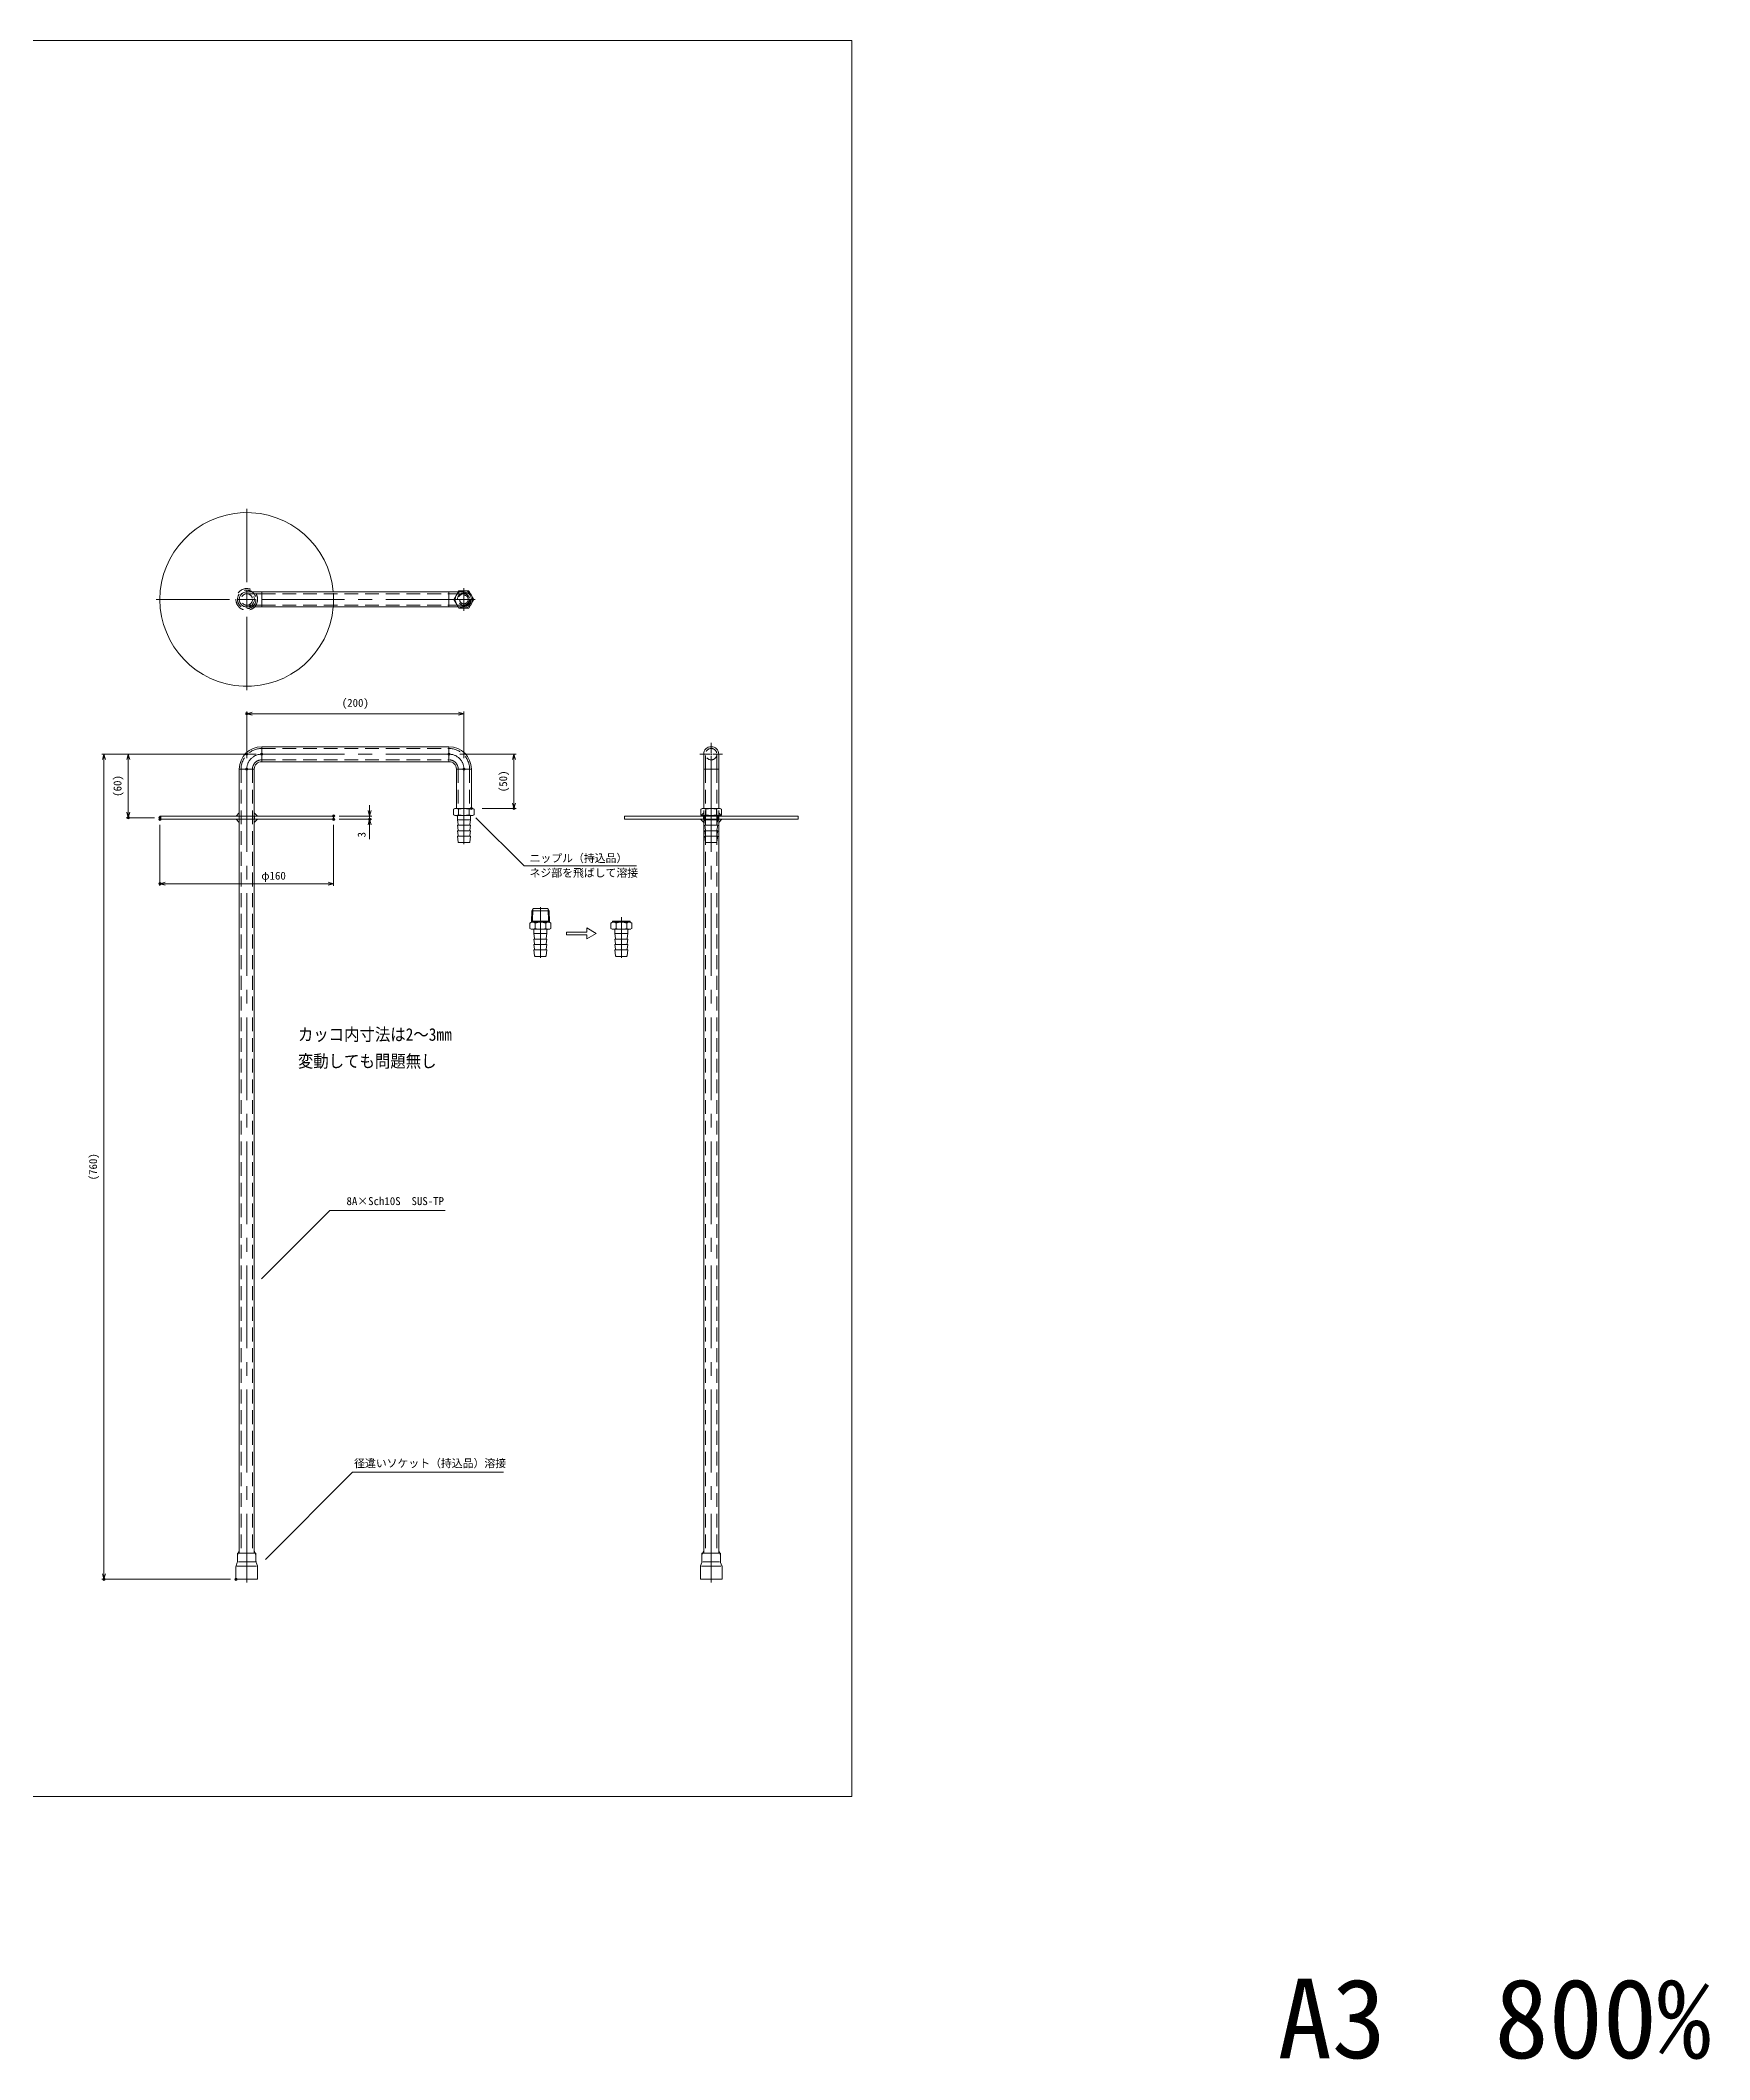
# Model space of a CAD drawing. Units: millimetres at full size. Extents: x -34906 to 7411, y -8440 to 3030.
# Drawn here: x -18397 to -16859, y -6240 to -4380 of the extents above; entities that cross this region are included whole.
import ezdxf
from ezdxf.enums import TextEntityAlignment as Align

# ---------------------------------------------------------------- set-up
doc = ezdxf.new("R2010")
doc.units = ezdxf.units.MM
doc.header["$LTSCALE"] = 4
doc.header["$PDMODE"] = 32
doc.header["$PDSIZE"] = 2
doc.linetypes.add('USER1', pattern=[28.575, 19.05, -3.175, 3.175, -3.175])
doc.linetypes.add('USER4', pattern=[4.7625, 3.175, -1.5875])
for name, color, linetype, lineweight in [('0-1_Defpoints', 7, 'Continuous', 18), ('0-2_01_外形線', 7, 'Continuous', 18), ('0-3_04_中心線', 7, 'USER1', 9), ('0-4_06_文字', 7, 'Continuous', 9), ('0-5_07_寸法線', 7, 'Continuous', 9), ('0-A_03_かくれ線', 6, 'USER4', 18)]:
    doc.layers.add(name, color=color, linetype=linetype, lineweight=lineweight)
doc.layers.add('0-F_06_PHANTOM', color=4, linetype='Continuous')
doc.styles.add('ＭＳ ゴシック', font='')
doc.styles.get('ＭＳ ゴシック').set_extended_font_data('MS Gothic')

msp = doc.modelspace()

# ---------------------------------------------------------------- linework, layer by layer
at = {"layer": '0-1_Defpoints'}
msp.add_lwpolyline([(-19934.024, -5997.523), (-17649.338, -5997.523), (-17649.338, -4379.954), (-19934.024, -4379.954)], close=True, dxfattribs=at)
at = {"layer": '0-2_01_外形線'}
for p, q in [((-18011.862, -4887.977), (-18011.227, -4886.877)), ((-18192.808, -5030.516), (-18192.808, -5044.316)), ((-18020.408, -5030.516), (-18020.408, -5044.316)), ((-18199.708, -5051.216), (-18213.508, -5051.216)), ((-18213.508, -5051.216), (-18213.508, -5094.416)), ((-18213.508, -5051.216), (-18199.708, -5051.216)), ((-18199.708, -5051.216), (-18199.708, -5094.416)), ((-18013.508, -5051.216), (-17999.708, -5051.216)), ((-18013.508, -5051.216), (-18013.508, -5087.416)), ((-18013.508, -5051.216), (-17999.708, -5051.216)), ((-17999.708, -5051.216), (-17999.708, -5087.416)), ((-17785.76, -5051.216), (-17785.76, -5087.416)), ((-17785.76, -5051.216), (-17771.96, -5051.216)), ((-17771.96, -5051.216), (-17771.96, -5087.416)), ((-18014.858, -5087.415), (-18016.191, -5088.185)), ((-18016.191, -5088.185), (-18016.191, -5093.146)), ((-18014.858, -5093.915), (-18016.191, -5093.146)), ((-18014.858, -5087.415), (-18006.608, -5087.415)), ((-18014.858, -5093.915), (-18013.108, -5093.915)), ((-18013.508, -5087.416), (-17999.708, -5087.416)), ((-18013.358, -5087.415), (-18006.608, -5087.415)), ((-18013.108, -5093.915), (-18006.608, -5093.915)), ((-18012.608, -5097.915), (-18012.608, -5094.415)), ((-18011.516, -5093.146), (-18011.516, -5088.185)), ((-17998.358, -5087.415), (-18006.608, -5087.415)), ((-18000.108, -5093.915), (-18006.608, -5093.915)), ((-18001.701, -5093.146), (-18001.701, -5088.185)), ((-18000.608, -5097.915), (-18000.608, -5094.415)), ((-17998.358, -5093.915), (-18000.108, -5093.915)), ((-17998.358, -5087.415), (-17997.026, -5088.185)), ((-17998.358, -5093.915), (-17997.026, -5093.146)), ((-17997.026, -5088.185), (-17997.026, -5093.146)), ((-17787.113, -5087.415), (-17788.446, -5088.185)), ((-17788.446, -5088.185), (-17788.446, -5093.146)), ((-17787.113, -5093.915), (-17788.446, -5093.146)), ((-17787.113, -5087.415), (-17778.863, -5087.415)), ((-17787.113, -5093.915), (-17785.363, -5093.915)), ((-17785.76, -5087.416), (-17771.96, -5087.416)), ((-17785.613, -5087.415), (-17778.863, -5087.415)), ((-17785.363, -5093.915), (-17778.863, -5093.915)), ((-17784.863, -5097.915), (-17784.863, -5094.415)), ((-17783.771, -5093.146), (-17783.771, -5088.185)), ((-17770.613, -5087.415), (-17778.863, -5087.415)), ((-17772.363, -5093.915), (-17778.863, -5093.915)), ((-17773.956, -5093.146), (-17773.956, -5088.185)), ((-17772.863, -5097.915), (-17772.863, -5094.415)), ((-17770.613, -5093.915), (-17772.363, -5093.915)), ((-17770.613, -5087.415), (-17769.28, -5088.185)), ((-17770.613, -5093.915), (-17769.28, -5093.146)), ((-17769.28, -5088.185), (-17769.28, -5093.146)), ((-18213.508, -5097.416), (-18213.508, -5773.416)), ((-18199.708, -5097.416), (-18199.708, -5773.416)), ((-18000.608, -5097.915), (-18012.608, -5097.915)), ((-18011.945, -5102.341), (-18012.608, -5097.915)), ((-18011.945, -5107.341), (-18012.608, -5102.915)), ((-18012.608, -5102.915), (-18012.439, -5102.915)), ((-18012.608, -5102.915), (-18006.608, -5102.915)), ((-18012.608, -5107.915), (-18012.395, -5107.915)), ((-18011.945, -5112.341), (-18012.608, -5107.915)), ((-18012.608, -5107.915), (-18012.439, -5107.915)), ((-18012.608, -5107.915), (-18006.608, -5107.915)), ((-18012.608, -5112.915), (-18012.395, -5112.915)), ((-18011.913, -5118.477), (-18012.608, -5112.915)), ((-18012.608, -5112.915), (-18012.439, -5112.915)), ((-18012.608, -5112.915), (-18006.608, -5112.915)), ((-18000.608, -5102.915), (-18006.608, -5102.915)), ((-18000.608, -5107.915), (-18006.608, -5107.915)), ((-18000.608, -5112.915), (-18006.608, -5112.915)), ((-18001.304, -5118.477), (-18000.608, -5112.915)), ((-18001.272, -5102.341), (-18000.608, -5097.915)), ((-18001.272, -5107.341), (-18000.608, -5102.915)), ((-18001.272, -5112.341), (-18000.608, -5107.915)), ((-18000.608, -5107.915), (-18000.822, -5107.915)), ((-18000.608, -5112.915), (-18000.822, -5112.915)), ((-18000.608, -5102.915), (-18000.778, -5102.915)), ((-18000.608, -5107.915), (-18000.778, -5107.915)), ((-18000.608, -5112.915), (-18000.778, -5112.915)), ((-17785.76, -5097.416), (-17785.76, -5773.416)), ((-17772.863, -5097.915), (-17784.863, -5097.915)), ((-17784.199, -5102.341), (-17784.863, -5097.915)), ((-17784.199, -5107.341), (-17784.863, -5102.915)), ((-17784.863, -5102.915), (-17784.694, -5102.915)), ((-17784.863, -5102.915), (-17778.863, -5102.915)), ((-17784.863, -5107.915), (-17784.65, -5107.915)), ((-17784.199, -5112.341), (-17784.863, -5107.915)), ((-17784.863, -5107.915), (-17784.694, -5107.915)), ((-17784.863, -5107.915), (-17778.863, -5107.915)), ((-17784.863, -5112.915), (-17784.65, -5112.915)), ((-17784.168, -5118.477), (-17784.863, -5112.915)), ((-17784.863, -5112.915), (-17784.694, -5112.915)), ((-17784.863, -5112.915), (-17778.863, -5112.915)), ((-17772.863, -5102.915), (-17778.863, -5102.915)), ((-17772.863, -5107.915), (-17778.863, -5107.915)), ((-17772.863, -5112.915), (-17778.863, -5112.915)), ((-17773.559, -5118.477), (-17772.863, -5112.915)), ((-17773.527, -5102.341), (-17772.863, -5097.915)), ((-17773.527, -5107.341), (-17772.863, -5102.915)), ((-17773.527, -5112.341), (-17772.863, -5107.915)), ((-17772.863, -5107.915), (-17773.077, -5107.915)), ((-17772.863, -5112.915), (-17773.077, -5112.915)), ((-17772.863, -5102.915), (-17773.033, -5102.915)), ((-17772.863, -5107.915), (-17773.033, -5107.915)), ((-17772.863, -5112.915), (-17773.033, -5112.915)), ((-17771.96, -5097.416), (-17771.96, -5773.416)), ((-18006.608, -5118.915), (-18011.417, -5118.915)), ((-18006.608, -5118.915), (-18001.8, -5118.915)), ((-17778.863, -5118.915), (-17783.672, -5118.915)), ((-17778.863, -5118.915), (-17774.055, -5118.915)), ((-17944.15, -5181.793), (-17944.444, -5191.702)), ((-17942.944, -5179.704), (-17944.15, -5181.793)), ((-17944.15, -5181.793), (-17936.194, -5181.793)), ((-17943.244, -5180.224), (-17943.576, -5191.336)), ((-17936.194, -5179.704), (-17942.944, -5179.704)), ((-17928.238, -5181.793), (-17936.194, -5181.793)), ((-17929.143, -5180.224), (-17928.812, -5191.336)), ((-17928.238, -5181.793), (-17927.944, -5191.702)), ((-17944.444, -5192.204), (-17945.777, -5192.973)), ((-17945.777, -5192.973), (-17945.777, -5197.934)), ((-17944.444, -5198.704), (-17945.777, -5197.934)), ((-17944.444, -5192.204), (-17943.576, -5191.336)), ((-17944.444, -5192.204), (-17944.444, -5191.702)), ((-17944.444, -5192.204), (-17936.194, -5192.204)), ((-17944.444, -5198.704), (-17942.694, -5198.704)), ((-17944.432, -5191.336), (-17936.194, -5191.336)), ((-17942.944, -5192.204), (-17936.194, -5192.204)), ((-17942.694, -5198.704), (-17936.194, -5198.704)), ((-17942.194, -5202.704), (-17942.194, -5199.204)), ((-17930.194, -5202.704), (-17942.194, -5202.704)), ((-17941.53, -5207.129), (-17942.194, -5202.704)), ((-17941.101, -5197.934), (-17941.101, -5192.973)), ((-17927.955, -5191.336), (-17936.194, -5191.336)), ((-17927.944, -5192.204), (-17936.194, -5192.204)), ((-17929.694, -5198.704), (-17936.194, -5198.704)), ((-17931.286, -5197.934), (-17931.286, -5192.973)), ((-17930.858, -5207.129), (-17930.194, -5202.704)), ((-17930.194, -5202.704), (-17930.194, -5199.204)), ((-17927.944, -5198.704), (-17929.694, -5198.704)), ((-17927.944, -5192.204), (-17928.812, -5191.336)), ((-17927.944, -5192.204), (-17927.944, -5191.702)), ((-17927.944, -5192.204), (-17926.611, -5192.973)), ((-17927.944, -5198.704), (-17926.611, -5197.934)), ((-17926.611, -5192.973), (-17926.611, -5197.934)), ((-17869.874, -5192.204), (-17871.206, -5192.973)), ((-17871.206, -5192.973), (-17871.206, -5197.934)), ((-17869.874, -5198.704), (-17871.206, -5197.934)), ((-17869.874, -5192.204), (-17869.006, -5191.336)), ((-17869.874, -5192.204), (-17869.874, -5191.336)), ((-17869.874, -5192.204), (-17861.624, -5192.204)), ((-17869.874, -5198.704), (-17868.124, -5198.704)), ((-17869.862, -5191.336), (-17861.624, -5191.336)), ((-17868.374, -5192.204), (-17861.624, -5192.204)), ((-17868.124, -5198.704), (-17861.624, -5198.704)), ((-17867.624, -5202.704), (-17867.624, -5199.204)), ((-17855.624, -5202.704), (-17867.624, -5202.704)), ((-17866.96, -5207.129), (-17867.624, -5202.704)), ((-17866.531, -5197.934), (-17866.531, -5192.973)), ((-17853.385, -5191.336), (-17861.624, -5191.336)), ((-17853.374, -5192.204), (-17861.624, -5192.204)), ((-17855.124, -5198.704), (-17861.624, -5198.704)), ((-17856.716, -5197.934), (-17856.716, -5192.973)), ((-17856.287, -5207.129), (-17855.624, -5202.704)), ((-17855.624, -5202.704), (-17855.624, -5199.204)), ((-17853.374, -5198.704), (-17855.124, -5198.704)), ((-17853.374, -5192.204), (-17854.241, -5191.336)), ((-17853.374, -5192.204), (-17853.374, -5191.336)), ((-17853.374, -5192.204), (-17852.041, -5192.973)), ((-17853.374, -5198.704), (-17852.041, -5197.934)), ((-17852.041, -5192.973), (-17852.041, -5197.934)), ((-17941.53, -5212.129), (-17942.194, -5207.704)), ((-17942.194, -5207.704), (-17942.024, -5207.704)), ((-17942.194, -5207.704), (-17936.194, -5207.704)), ((-17942.194, -5212.704), (-17941.98, -5212.704)), ((-17941.53, -5217.129), (-17942.194, -5212.704)), ((-17942.194, -5212.704), (-17942.024, -5212.704)), ((-17942.194, -5212.704), (-17936.194, -5212.704)), ((-17942.194, -5217.704), (-17941.98, -5217.704)), ((-17941.499, -5223.266), (-17942.194, -5217.704)), ((-17942.194, -5217.704), (-17942.024, -5217.704)), ((-17942.194, -5217.704), (-17936.194, -5217.704)), ((-17936.194, -5223.704), (-17941.002, -5223.704)), ((-17930.194, -5207.704), (-17936.194, -5207.704)), ((-17930.194, -5212.704), (-17936.194, -5212.704)), ((-17930.194, -5217.704), (-17936.194, -5217.704)), ((-17936.194, -5223.704), (-17931.385, -5223.704)), ((-17930.889, -5223.266), (-17930.194, -5217.704)), ((-17930.858, -5212.129), (-17930.194, -5207.704)), ((-17930.858, -5217.129), (-17930.194, -5212.704)), ((-17930.194, -5212.704), (-17930.407, -5212.704)), ((-17930.194, -5217.704), (-17930.407, -5217.704)), ((-17930.194, -5207.704), (-17930.363, -5207.704)), ((-17930.194, -5212.704), (-17930.363, -5212.704)), ((-17930.194, -5217.704), (-17930.363, -5217.704)), ((-17866.96, -5212.129), (-17867.624, -5207.704)), ((-17867.624, -5207.704), (-17867.454, -5207.704)), ((-17867.624, -5207.704), (-17861.624, -5207.704)), ((-17867.624, -5212.704), (-17867.41, -5212.704)), ((-17866.96, -5217.129), (-17867.624, -5212.704)), ((-17867.624, -5212.704), (-17867.454, -5212.704)), ((-17867.624, -5212.704), (-17861.624, -5212.704)), ((-17867.624, -5217.704), (-17867.41, -5217.704)), ((-17866.928, -5223.266), (-17867.624, -5217.704)), ((-17867.624, -5217.704), (-17867.454, -5217.704)), ((-17867.624, -5217.704), (-17861.624, -5217.704)), ((-17861.624, -5223.704), (-17866.432, -5223.704)), ((-17855.624, -5207.704), (-17861.624, -5207.704)), ((-17855.624, -5212.704), (-17861.624, -5212.704)), ((-17855.624, -5217.704), (-17861.624, -5217.704)), ((-17861.624, -5223.704), (-17856.815, -5223.704)), ((-17856.319, -5223.266), (-17855.624, -5217.704)), ((-17856.287, -5212.129), (-17855.624, -5207.704)), ((-17856.287, -5217.129), (-17855.624, -5212.704)), ((-17855.624, -5212.704), (-17855.837, -5212.704)), ((-17855.624, -5217.704), (-17855.837, -5217.704)), ((-17855.624, -5207.704), (-17855.793, -5207.704)), ((-17855.624, -5212.704), (-17855.793, -5212.704)), ((-17855.624, -5217.704), (-17855.793, -5217.704)), ((-18214.258, -5781.416), (-18198.958, -5781.416)), ((-18213.508, -5773.416), (-18199.708, -5773.416)), ((-18196.799, -5784.906), (-18197.917, -5781.925)), ((-17786.51, -5781.416), (-17771.21, -5781.416)), ((-17785.76, -5773.416), (-17771.96, -5773.416)), ((-17769.051, -5784.906), (-17770.169, -5781.925)), ((-18215.608, -5785.416), (-18197.608, -5785.416)), ((-17787.86, -5785.416), (-17769.86, -5785.416))]:
    msp.add_line(p, q, dxfattribs=at)
for points in [[(-18206.608, -4887.977), (-18192.808, -4887.977), (-18192.808, -4901.777), (-18206.608, -4901.777)], [(-18006.608, -4887.977), (-18020.408, -4887.977), (-18020.408, -4901.777), (-18006.608, -4901.777)], [(-18011.862, -4901.777), (-18011.227, -4902.877), (-18001.99, -4902.877), (-17997.371, -4894.877), (-18001.99, -4886.877), (-18011.227, -4886.877)], [(-17785.76, -5037.416), (-17785.76, -5051.216), (-17771.96, -5051.216), (-17771.96, -5037.416)], [(-17784.863, -5094.416), (-17858.86, -5094.416), (-17858.86, -5097.416), (-17784.863, -5097.416)], [(-17772.863, -5094.416), (-17698.86, -5094.416), (-17698.86, -5097.416), (-17772.863, -5097.416)], [(-17936.194, -5179.704), (-17929.444, -5179.704), (-17928.238, -5181.793)], [(-18215.299, -5781.925), (-18216.417, -5784.906), (-18216.608, -5785.96)], [(-18198.108, -5780.872), (-18198.108, -5773.416), (-18215.108, -5773.416), (-18215.108, -5780.872)], [(-17787.551, -5781.925), (-17788.669, -5784.906), (-17788.86, -5785.96)], [(-17770.36, -5780.872), (-17770.36, -5773.416), (-17787.36, -5773.416), (-17787.36, -5780.872)], [(-18216.608, -5785.96), (-18216.608, -5797.416), (-18196.608, -5797.416), (-18196.608, -5785.96)], [(-17788.86, -5785.96), (-17788.86, -5797.416), (-17768.86, -5797.416), (-17768.86, -5785.96)]]:
    msp.add_lwpolyline(points, dxfattribs=at)
for points in [[(-18192.808, -4901.777), (-18020.408, -4901.777), (-18020.408, -4887.977), (-18192.808, -4887.977)], [(-18192.808, -5044.316), (-18020.408, -5044.316), (-18020.408, -5030.516), (-18192.808, -5030.516)], [(-18286.608, -5094.416), (-18286.608, -5097.416), (-18126.608, -5097.416), (-18126.608, -5094.416)], [(-18213.508, -5091.416), (-18213.508, -5094.416), (-18216.508, -5094.416)], [(-18199.708, -5091.416), (-18199.708, -5094.416), (-18196.708, -5094.416)], [(-17785.764, -5093.921), (-17785.764, -5094.421), (-17788.764, -5094.423), (-17787.842, -5093.5), (-17787.111, -5093.922)], [(-17771.96, -5093.915), (-17771.96, -5094.416), (-17768.96, -5094.416), (-17769.882, -5093.493), (-17770.613, -5093.915)], [(-18213.508, -5100.416), (-18213.508, -5097.416), (-18216.508, -5097.416)], [(-18199.708, -5100.416), (-18199.708, -5097.416), (-18196.708, -5097.416)], [(-17785.759, -5100.421), (-17785.761, -5097.421), (-17788.761, -5097.423)], [(-17771.96, -5100.416), (-17771.96, -5097.416), (-17768.96, -5097.416)], [(-17884.73, -5202.503), (-17893.48, -5197.503), (-17893.48, -5201.253), (-17912.23, -5201.253), (-17912.23, -5203.753), (-17893.48, -5203.753), (-17893.48, -5207.503)], [(-18213.508, -5770.916), (-18213.508, -5773.416), (-18215.108, -5773.416), (-18215.108, -5775.337)], [(-18199.708, -5770.916), (-18199.708, -5773.416), (-18198.108, -5773.416), (-18198.108, -5775.337)], [(-17785.76, -5770.916), (-17785.76, -5773.416), (-17787.36, -5773.416), (-17787.36, -5775.337)], [(-17771.96, -5770.916), (-17771.96, -5773.416), (-17770.36, -5773.416), (-17770.36, -5775.337)]]:
    msp.add_lwpolyline(points, close=True, dxfattribs=at)
for centre, radius, start, end in [((-18206.608, -4894.877), 80, 4.94791, 355.05209), ((-18206.608, -4894.877), 7, 80.30368, 279.69632), ((-18206.608, -4894.877), 6.9, 90, 270), ((-18006.608, -4894.877), 8, 239.59845, 120.40155), ((-18006.608, -4894.877), 6.9, 270, 90), ((-18192.808, -5051.216), 20.7, 90, 180), ((-18020.408, -5051.216), 20.7, 0, 90), ((-17778.86, -5037.416), 6.9, 0, 180), ((-18192.808, -5051.216), 6.9, 90, 180), ((-18020.408, -5051.216), 6.9, 0, 90), ((-18013.896, -5091.479), 4.064, 54.14728, 109.82809), ((-18013.896, -5089.851), 4.064, 250.17191, 305.85272), ((-18013.108, -5094.415), 0.5, 0, 90), ((-18006.608, -5103.453), 16.038, 72.18223, 107.81777), ((-18006.608, -5077.883), 16.032, 252.17579, 287.82421), ((-17999.321, -5091.479), 4.064, 70.17191, 125.85272), ((-17999.321, -5089.851), 4.064, 234.14728, 289.82809), ((-18000.108, -5094.415), 0.5, 90, 180), ((-17786.151, -5091.479), 4.064, 54.14728, 109.82809), ((-17786.151, -5089.852), 4.064, 250.17191, 305.85272), ((-17785.363, -5094.415), 0.5, 0, 90), ((-17778.863, -5103.454), 16.038, 72.18223, 107.81777), ((-17778.863, -5077.883), 16.032, 252.17579, 287.82421), ((-17771.575, -5091.479), 4.064, 70.17191, 125.85272), ((-17771.575, -5089.852), 4.064, 234.14728, 289.82809), ((-17772.363, -5094.415), 0.5, 90, 180), ((-18012.439, -5102.415), 0.5, 270, 8.53077), ((-18012.439, -5107.415), 0.5, 270, 8.53077), ((-18012.439, -5112.415), 0.5, 270, 8.53077), ((-18000.778, -5102.415), 0.5, 171.46923, 270), ((-18000.778, -5107.415), 0.5, 171.46923, 270), ((-18000.778, -5112.415), 0.5, 171.46923, 270), ((-17784.694, -5102.415), 0.5, 270, 8.53077), ((-17784.694, -5107.415), 0.5, 270, 8.53077), ((-17784.694, -5112.415), 0.5, 270, 8.53077), ((-17773.033, -5102.415), 0.5, 171.46923, 270), ((-17773.033, -5107.415), 0.5, 171.46923, 270), ((-17773.033, -5112.415), 0.5, 171.46923, 270), ((-18011.417, -5118.415), 0.5, 187.12502, 270), ((-18001.8, -5118.415), 0.5, 270, 352.87498), ((-17783.672, -5118.415), 0.5, 187.12502, 270), ((-17774.055, -5118.415), 0.5, 270, 352.87498), ((-17943.482, -5196.267), 4.064, 54.14728, 109.82809), ((-17943.482, -5194.64), 4.064, 250.17191, 305.85272), ((-17942.694, -5199.204), 0.5, 0, 90), ((-17942.024, -5207.204), 0.5, 270, 8.53077), ((-17936.194, -5208.242), 16.038, 72.18223, 107.81777), ((-17936.194, -5182.671), 16.032, 252.17579, 287.82421), ((-17928.906, -5196.267), 4.064, 70.17191, 125.85272), ((-17928.906, -5194.64), 4.064, 234.14728, 289.82809), ((-17930.363, -5207.204), 0.5, 171.46923, 270), ((-17929.694, -5199.204), 0.5, 90, 180), ((-17868.911, -5196.267), 4.064, 54.14728, 109.82809), ((-17868.911, -5194.64), 4.064, 250.17191, 305.85272), ((-17868.124, -5199.204), 0.5, 0, 90), ((-17867.454, -5207.204), 0.5, 270, 8.53077), ((-17861.624, -5208.242), 16.038, 72.18223, 107.81777), ((-17861.624, -5182.671), 16.032, 252.17579, 287.82421), ((-17854.336, -5196.267), 4.064, 70.17191, 125.85272), ((-17854.336, -5194.64), 4.064, 234.14728, 289.82809), ((-17855.793, -5207.204), 0.5, 171.46923, 270), ((-17855.124, -5199.204), 0.5, 90, 180), ((-17942.024, -5212.204), 0.5, 270, 8.53077), ((-17942.024, -5217.204), 0.5, 270, 8.53077), ((-17941.002, -5223.204), 0.5, 187.12502, 270), ((-17931.385, -5223.204), 0.5, 270, 352.87498), ((-17930.363, -5212.204), 0.5, 171.46923, 270), ((-17930.363, -5217.204), 0.5, 171.46923, 270), ((-17867.454, -5212.204), 0.5, 270, 8.53077), ((-17867.454, -5217.204), 0.5, 270, 8.53077), ((-17866.432, -5223.204), 0.5, 187.12502, 270), ((-17856.815, -5223.204), 0.5, 270, 352.87498), ((-17855.793, -5212.204), 0.5, 171.46923, 270), ((-17855.793, -5217.204), 0.5, 171.46923, 270), ((-18218.108, -5780.872), 3, 339.44395, 0), ((-18195.108, -5780.872), 3, 180, 200.55605), ((-17790.36, -5780.872), 3, 339.44395, 0), ((-17767.36, -5780.872), 3, 180, 200.55605), ((-18199.608, -5785.96), 3, 360, 20.55605), ((-17771.86, -5785.96), 3, 360, 20.55605)]:
    msp.add_arc(centre, radius, start, end, dxfattribs=at)
at = {"layer": '0-3_04_中心線'}
for p, q in [((-18206.608, -4878.877), (-18206.608, -4811.377)), ((-18006.608, -4893.497), (-18006.608, -4884.477)), ((-18290.108, -4894.877), (-18222.608, -4894.877)), ((-18190.608, -4894.877), (-18123.108, -4894.877)), ((-18020.408, -4894.877), (-18007.988, -4894.877)), ((-18006.608, -4905.277), (-18006.608, -4896.257)), ((-18005.228, -4894.877), (-17996.208, -4894.877)), ((-18206.608, -4978.377), (-18206.608, -4910.877)), ((-17780.24, -5037.416), (-17789.26, -5037.416)), ((-17778.86, -5036.036), (-17778.86, -5027.016)), ((-17778.86, -5051.216), (-17778.86, -5038.796)), ((-17768.46, -5037.416), (-17777.48, -5037.416))]:
    msp.add_line(p, q, dxfattribs=at)
at = {"layer": '0-3_04_中心線', "linetype": 'Continuous'}
for p, q in [((-18206.608, -4902.877), (-18206.608, -4886.877)), ((-18214.608, -4894.877), (-18198.608, -4894.877)), ((-18007.298, -4894.877), (-18005.918, -4894.877)), ((-18006.608, -4895.567), (-18006.608, -4894.187)), ((-17778.17, -5037.416), (-17779.55, -5037.416)), ((-17778.86, -5038.106), (-17778.86, -5036.726))]:
    msp.add_line(p, q, dxfattribs=at)
at = {"layer": '0-3_04_中心線', "color": 1, "lineweight": 18}
for p, q in [((-18006.608, -4885.397), (-18006.608, -4904.357)), ((-18192.808, -4894.877), (-18020.408, -4894.877)), ((-17998.211, -4894.877), (-18015.005, -4894.877)), ((-18192.808, -5037.416), (-18020.408, -5037.416)), ((-18206.608, -5051.216), (-18206.608, -5773.416)), ((-18006.608, -5051.216), (-18006.608, -5087.416)), ((-17778.86, -5051.216), (-17778.86, -5773.416)), ((-17778.86, -5051.216), (-17778.86, -5087.416)), ((-18206.608, -5088.416), (-18206.608, -5103.416)), ((-18006.608, -5087.415), (-18006.608, -5120.312)), ((-17778.863, -5087.415), (-17778.863, -5120.312)), ((-17778.86, -5088.416), (-17778.86, -5103.416)), ((-17936.194, -5178.307), (-17936.194, -5225.101)), ((-17861.624, -5187.67), (-17861.624, -5225.101)), ((-18206.608, -5800.416), (-18206.608, -5770.416)), ((-17778.86, -5800.416), (-17778.86, -5770.416))]:
    msp.add_line(p, q, dxfattribs=at)
for centre, start, end in [((-18192.808, -5051.216), 90, 180), ((-18020.408, -5051.216), 0, 90)]:
    msp.add_arc(centre, 13.8, start, end, dxfattribs=at)
at = {"layer": '0-4_06_文字'}
for p, q in [((-17995.59, -5096.057), (-17951.252, -5140.396)), ((-17951.252, -5140.396), (-17847.64, -5140.396)), ((-18130.026, -5457.754), (-18192.985, -5520.713)), ((-18130.026, -5457.754), (-18023.747, -5457.754)), ((-18189.461, -5779.138), (-18109.084, -5698.761)), ((-18109.084, -5698.761), (-17970.055, -5698.761))]:
    msp.add_line(p, q, dxfattribs=at)
at = {"layer": '0-5_07_寸法線', "color": 3, "lineweight": 18}
for p, q in [((-18206.608, -5041.216), (-18206.608, -4998.107)), ((-18011.608, -5000.107), (-18201.608, -5000.107)), ((-18006.608, -5041.216), (-18006.608, -4998.107)), ((-18197.808, -5037.416), (-18340.169, -5037.416)), ((-18211.608, -5037.416), (-18317.687, -5037.416)), ((-18010.408, -5037.416), (-17958.525, -5037.416)), ((-18338.169, -5042.416), (-18338.169, -5792.416)), ((-18315.687, -5042.416), (-18315.687, -5090.916)), ((-17960.525, -5042.416), (-17960.525, -5082.415)), ((-18291.608, -5095.916), (-18317.687, -5095.916)), ((-18121.608, -5094.416), (-18091.454, -5094.416)), ((-18093.454, -5089.416), (-18093.454, -5084.416)), ((-18093.454, -5094.416), (-18093.454, -5097.416)), ((-17989.708, -5087.415), (-17958.525, -5087.415)), ((-18286.608, -5102.416), (-18286.608, -5158.72)), ((-18126.608, -5102.416), (-18126.608, -5158.72)), ((-18121.608, -5097.416), (-18091.454, -5097.416)), ((-18093.454, -5102.416), (-18093.454, -5115.749)), ((-18131.608, -5156.72), (-18281.608, -5156.72)), ((-18221.608, -5797.416), (-18340.169, -5797.416))]:
    msp.add_line(p, q, dxfattribs=at)
at = {"layer": '0-5_07_寸法線'}
for p, q in [((-18206.608, -5000.107), (-18201.608, -5000.107)), ((-18006.608, -5000.107), (-18011.608, -5000.107)), ((-18338.169, -5037.416), (-18338.169, -5042.416)), ((-18315.687, -5037.416), (-18315.687, -5042.416)), ((-17960.525, -5037.416), (-17960.525, -5042.416)), ((-18315.687, -5095.916), (-18315.687, -5090.916)), ((-18093.454, -5094.416), (-18093.454, -5089.416)), ((-17960.525, -5087.415), (-17960.525, -5082.415)), ((-18093.454, -5097.416), (-18093.454, -5102.416)), ((-18286.608, -5156.72), (-18281.608, -5156.72)), ((-18126.608, -5156.72), (-18131.608, -5156.72)), ((-18338.169, -5797.416), (-18338.169, -5792.416))]:
    msp.add_line(p, q, dxfattribs=at)
for points in [[(-18201.608, -5001.447), (-18206.608, -5000.107), (-18201.608, -4998.768)], [(-18011.608, -4998.768), (-18006.608, -5000.107), (-18011.608, -5001.447)], [(-18339.509, -5042.416), (-18338.169, -5037.416), (-18336.83, -5042.416)], [(-18317.027, -5042.416), (-18315.687, -5037.416), (-18314.347, -5042.416)], [(-17961.865, -5042.416), (-17960.525, -5037.416), (-17959.186, -5042.416)], [(-18314.347, -5090.916), (-18315.687, -5095.916), (-18317.027, -5090.916)], [(-18092.114, -5089.416), (-18093.454, -5094.416), (-18094.794, -5089.416)], [(-17959.186, -5082.415), (-17960.525, -5087.415), (-17961.865, -5082.415)], [(-18094.794, -5102.416), (-18093.454, -5097.416), (-18092.114, -5102.416)], [(-18281.608, -5158.06), (-18286.608, -5156.72), (-18281.608, -5155.38)], [(-18131.608, -5155.38), (-18126.608, -5156.72), (-18131.608, -5158.06)], [(-18336.83, -5792.416), (-18338.169, -5797.416), (-18339.509, -5792.416)]]:
    msp.add_lwpolyline(points, dxfattribs=at)
for p in [(-18206.608, -5000.107), (-18206.608, -5037.416), (-18192.808, -5037.416), (-18020.408, -5037.416), (-18206.608, -5051.216), (-18006.608, -5051.216), (-18315.687, -5095.916), (-18286.608, -5095.916), (-18126.608, -5094.416), (-17999.708, -5087.415), (-17960.525, -5087.415), (-18286.608, -5097.416), (-18126.608, -5097.416), (-18126.608, -5097.416), (-18093.454, -5097.416), (-18286.608, -5156.72), (-18338.169, -5797.416), (-18216.608, -5797.416)]:
    msp.add_point(p, dxfattribs=at)
at = {"layer": '0-A_03_かくれ線'}
for p, q in [((-18192.808, -4889.627), (-18206.608, -4889.627)), ((-18192.808, -4889.627), (-18020.408, -4889.627)), ((-18020.408, -4889.627), (-18006.608, -4889.627)), ((-18011.862, -4887.977), (-18015.846, -4894.877)), ((-18192.808, -4900.127), (-18206.608, -4900.127)), ((-18192.808, -4900.127), (-18020.408, -4900.127)), ((-18020.408, -4900.127), (-18006.608, -4900.127)), ((-18011.862, -4901.777), (-18015.846, -4894.877)), ((-18192.808, -5032.166), (-18020.408, -5032.166)), ((-17784.11, -5051.216), (-17784.11, -5037.416)), ((-17773.61, -5051.216), (-17773.61, -5037.416)), ((-18211.858, -5051.216), (-18211.858, -5773.416)), ((-18201.358, -5051.216), (-18201.358, -5773.416)), ((-18192.808, -5042.666), (-18020.408, -5042.666)), ((-18011.858, -5051.216), (-18011.858, -5087.416)), ((-18001.358, -5051.216), (-18001.358, -5087.416)), ((-17785.76, -5051.216), (-17785.76, -5097.416)), ((-17785.76, -5051.216), (-17771.96, -5051.216)), ((-17784.11, -5051.216), (-17784.11, -5773.416)), ((-17784.11, -5051.216), (-17784.11, -5087.416)), ((-17773.61, -5051.216), (-17773.61, -5773.416)), ((-17773.61, -5051.216), (-17773.61, -5087.416)), ((-17771.96, -5051.216), (-17771.96, -5097.416)), ((-18213.608, -5094.416), (-18213.608, -5097.416)), ((-18213.508, -5094.416), (-18213.508, -5097.416)), ((-18199.708, -5094.416), (-18199.708, -5097.416)), ((-18199.608, -5094.416), (-18199.608, -5097.416)), ((-17785.86, -5094.416), (-17785.86, -5097.416)), ((-17784.863, -5094.416), (-17772.863, -5094.416)), ((-17771.86, -5094.416), (-17771.86, -5097.416)), ((-17784.863, -5097.416), (-17772.863, -5097.416))]:
    msp.add_line(p, q, dxfattribs=at)
for points in [[(-17787.842, -5093.5), (-17787.111, -5093.922), (-17785.764, -5093.921), (-17785.766, -5091.421)], [(-17769.882, -5093.493), (-17770.613, -5093.915), (-17771.96, -5093.915), (-17771.96, -5091.416)]]:
    msp.add_lwpolyline(points, close=True, dxfattribs=at)
for centre, radius in [((-18206.608, -4894.877), 10), ((-18206.608, -4894.877), 8.5), ((-18206.608, -4894.877), 5.25), ((-18006.608, -4894.877), 6), ((-18006.608, -4894.877), 5.25), ((-18006.608, -4894.877), 5.25), ((-18006.608, -4894.877), 4), ((-17778.86, -5037.416), 5.25)]:
    msp.add_circle(centre, radius, dxfattribs=at)
for centre, radius, start, end in [((-18206.608, -4894.877), 7, 279.69632, 80.30368), ((-18206.608, -4894.877), 80, 355.05209, 4.94791), ((-18006.608, -4894.877), 8, 120.40155, 239.59845), ((-18192.808, -5051.216), 19.05, 90, 180), ((-18020.408, -5051.216), 19.05, 0, 90), ((-18192.808, -5051.216), 8.55, 90, 180), ((-18020.408, -5051.216), 8.55, 0, 90)]:
    msp.add_arc(centre, radius, start, end, dxfattribs=at)

# ---------------------------------------------------------------- texts
at = {"layer": '0-4_06_文字', "style": 'ＭＳ ゴシック'}
for s, p in [('ニップル（持込品）', (-17946.155, -5139.112)), ('ネジ部を飛ばして溶接', (-17946.155, -5152.627)), ('8A×Sch10S\u3000SUS-TP', (-18114.758, -5454.957)), ('径違いソケット（持込品）溶接', (-18107.752, -5696.457))]:
    msp.add_text(s, height=7.331, dxfattribs=at).set_placement(p, align=Align.BOTTOM_LEFT)
at = {"layer": '0-4_06_文字', "style": 'ＭＳ ゴシック', "width": 0.9}
for s, p in [('カッコ内寸法は2～3㎜', (-18159.498, -5304.825)), ('変動しても問題無し', (-18159.498, -5329.433))]:
    msp.add_text(s, height=11.55, dxfattribs=at).set_placement(p, align=Align.BOTTOM_LEFT)
at = {"layer": '0-5_07_寸法線', "style": 'ＭＳ ゴシック'}
for s, p in [('(200)', (-18119.108, -4995.988)), ('φ160', (-18193.193, -5155.22))]:
    msp.add_text(s, height=7.331, dxfattribs=at).set_placement(p, align=Align.BOTTOM_LEFT)
for s, p in [('(60)', (-18319.806, -5076.666)), ('(50)', (-17964.644, -5072.415)), ('3', (-18094.954, -5114.082)), ('(760)', (-18342.288, -5429.916))]:
    msp.add_text(s, height=7.331, rotation=90, dxfattribs=at).set_placement(p, align=Align.BOTTOM_LEFT)
at = {"layer": '0-F_06_PHANTOM', "style": 'ＭＳ ゴシック'}
msp.add_text('A3\u3000800%', height=73.31, dxfattribs=at).set_placement((-17257.159, -6260.525), align=Align.BOTTOM_LEFT)

doc.saveas('drawing.dxf')
